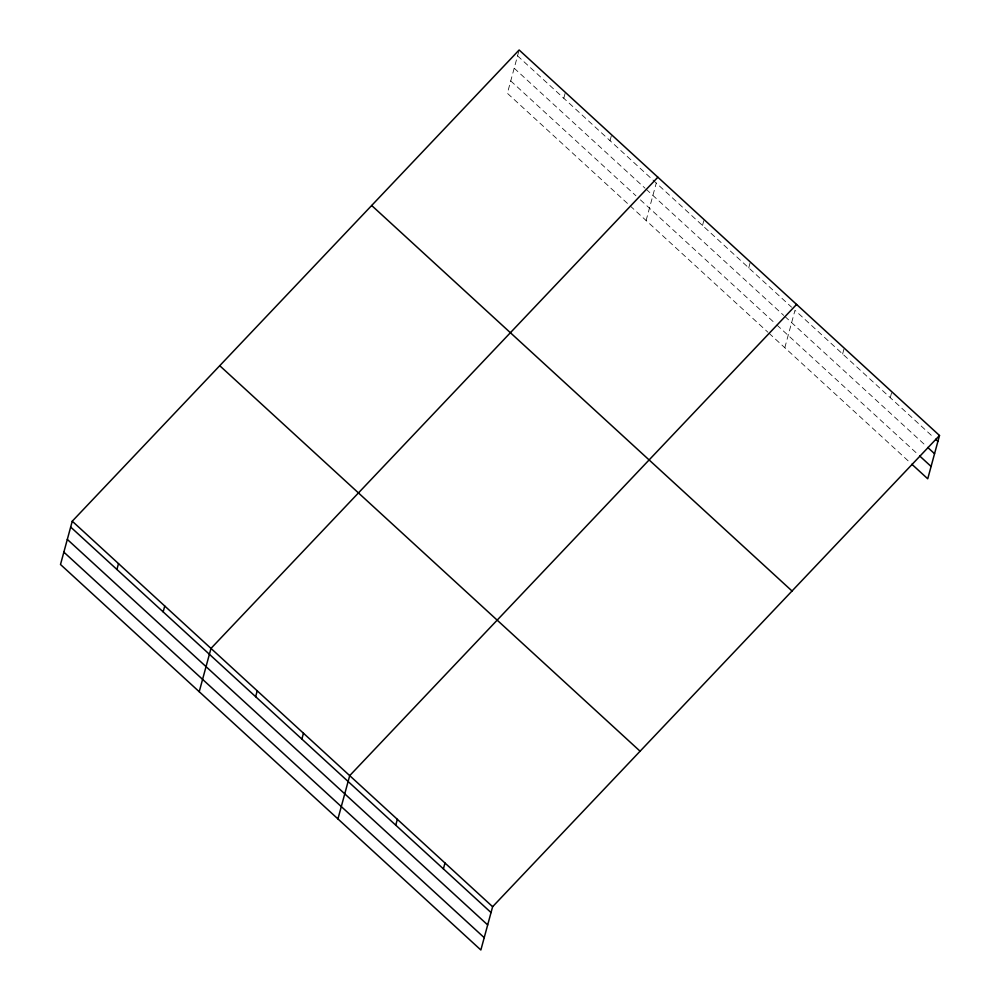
<?xml version="1.0" encoding="UTF-8"?>
<svg xmlns="http://www.w3.org/2000/svg" width="1000" height="1000" viewBox="0 0 1000 1000"><rect width="100%" height="100%" fill="white"/><g stroke="black" fill="none" stroke-linecap="round" stroke-linejoin="round"><path stroke-width="0.75" stroke-dasharray="5 3.75" d="M518.737 51.463L507.375 93.3L767.9 332.212M563.787 98.263L565.375 92.4M610.025 140.675L611.613 134.812M646.1 220.512L656.263 183.075M702.5 225.487L704.1 219.625M748.75 267.887L750.337 262.025M784.812 347.725L794.987 310.287L933.375 437.2M842.625 353.988L844.212 348.125M890.263 397.675L891.862 391.812M517.55 55.862L791.6 307.188M514.188 68.213L645.013 188.188M646.137 189.225L783.737 315.413M784.862 316.438L926.612 446.438M510.737 80.938L635.913 195.75M640.425 199.887L775.763 324M776.888 325.037L918.612 455M769.025 333.25L909.587 462.15"/><path stroke-width="1.5" d="M72.263 521.2L60.5 564.5L480.863 950L492.625 906.7L939.5 435.5L519.138 50L72.263 521.2L492.625 906.7M116.912 569.462L118.5 563.612M163.15 611.875L164.75 606.013M199.225 691.712L210.987 648.413L657.862 177.213M255.625 696.688L257.225 690.825M301.875 739.087L303.463 733.225M337.938 818.925L349.7 775.638L796.575 304.438M395.75 825.188L397.337 819.325M443.387 868.875L444.988 863.012M939.5 435.5L927.738 478.8L911.85 464.237M935.638 439.288L937.9 441.362M927.75 447.475L934.55 453.713M919.75 456.037L931.087 466.45M371.675 205.5L792.025 591M219.737 365.7L640.088 751.213M70.675 527.062L491.037 912.562M67.312 539.412L487.675 924.925M63.863 552.137L484.212 937.65"/></g></svg>
